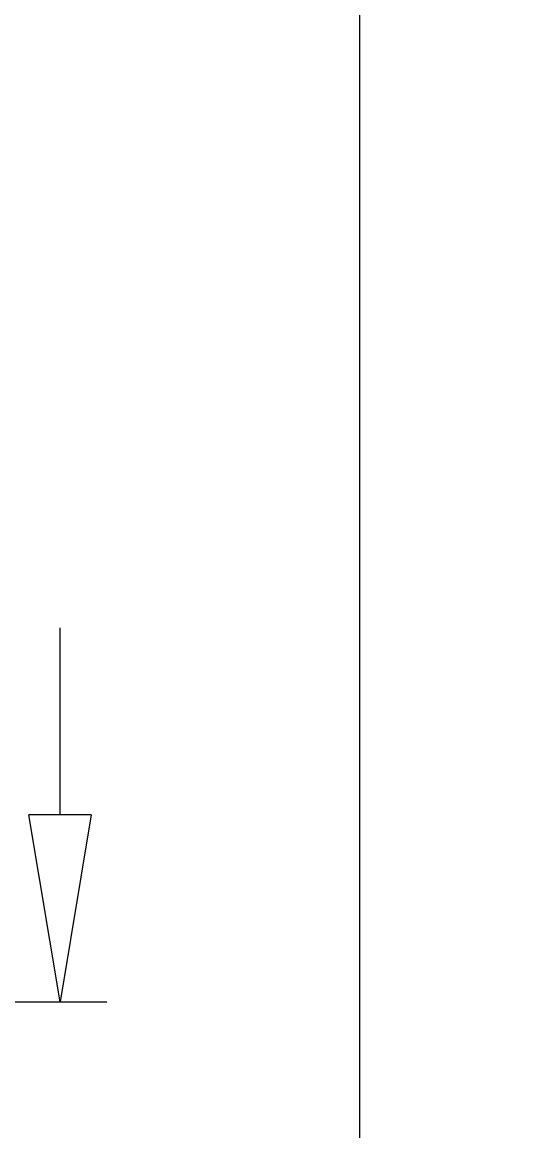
# Model space of a CAD drawing. Header units: millimetres. Extents: x -1995 to -555, y 489 to 1011.
# Drawn here: x -1543.45 to -1528.76, y 899.19 to 932.41 of the extents above; entities that cross this region are included whole.
import ezdxf

# ---------------------------------------------------------------- set-up
doc = ezdxf.new("R2010")
doc.units = ezdxf.units.MM
doc.layers.add('dim', color=82, linetype='Continuous', lineweight=9)
doc.styles.add('ROMAND', font='romand.shx', dxfattribs={"width": 0.75, "bigfont": 'gbcbig.shx'})
doc.dimstyles.new('YanXiu', dxfattribs={"dimtxt": 2.5, "dimasz": 2.2, "dimexe": 1, "dimexo": 0, "dimgap": 0.66, "dimtad": 0, "dimzin": 1, "dimdsep": 46, "dimtxsty": 'ROMAND', "dimblk": 'CLOSEDBLANK', "dimcen": 0, "dimclrd": 3, "dimclre": 3, "dimclrt": 7, "dimazin": 0, "dimtfac": 1, "dimtofl": 0, "dimtmove": 0, "dimatfit": 3, "dimldrblk": 'CLOSEDBLANK', "dimfxl": 1, "dimlwd": 5, "dimlwe": 5, "dimarcsym": 0})

# ---------------------------------------------------------------- blocks, each defined once
blk = doc.blocks.new('_ClosedBlank')
at = {"color": 0, "linetype": 'ByBlock', "lineweight": -2}
for p, q in [((-1, 0.1667), (0, 0)), ((-1, 0.1667), (-1, -0.1667)), ((0, 0), (-1, -0.1667))]:
    blk.add_line(p, q, dxfattribs=at)
blk = doc.blocks.new('*D164')
at = {"layer": 'Defpoints', "color": 0}
for p in [(-1555.547, 953.384), (-1533.357, 953.384), (-1555.547, 771.414)]:
    blk.add_point(p, dxfattribs=at)
at = {"layer": 'dim', "color": 3, "lineweight": 5}
for p, q in [((-1554.147, 953.384), (-1531.958, 953.384)), ((-1533.357, 947.784), (-1533.357, 876.549)), ((-1533.357, 777.014), (-1533.357, 848.25)), ((-1554.147, 771.414), (-1531.958, 771.414))]:
    blk.add_line(p, q, dxfattribs=at)
at = {"layer": 'dim', "color": 3, "lineweight": 5, "xscale": 5.600000000000001, "yscale": 5.600000000000001, "zscale": 5.600000000000001}
for p, rotation in [((-1533.357, 953.384), 90), ((-1533.357, 771.414), 270)]:
    blk.add_blockref('_ClosedBlank', p, dxfattribs=dict(at, rotation=rotation))
at = {"layer": 'dim', "color": 7, "insert": (-1533.357, 862.399), "char_height": 7, "attachment_point": 5, "rotation": 90, "style": 'ROMAND'}
blk.add_mtext('181.97', dxfattribs=at)
blk = doc.blocks.new('*D173')
at = {"layer": 'Defpoints', "color": 0}
for p in [(-1551.547, 903.063), (-1549.547, 867.865), (-1542.317, 867.865)]:
    blk.add_point(p, dxfattribs=at)
at = {"layer": 'dim', "color": 3, "lineweight": 5}
for p, q in [((-1542.317, 908.663), (-1542.317, 914.263)), ((-1550.147, 903.063), (-1540.918, 903.063)), ((-1548.147, 867.865), (-1540.918, 867.865)), ((-1542.317, 862.265), (-1542.317, 856.665))]:
    blk.add_line(p, q, dxfattribs=at)
at = {"layer": 'dim', "color": 3, "lineweight": 5, "xscale": 5.600000000000001, "yscale": 5.600000000000001, "zscale": 5.600000000000001}
for p, rotation in [((-1542.317, 903.063), 270), ((-1542.317, 867.865), 90)]:
    blk.add_blockref('_ClosedBlank', p, dxfattribs=dict(at, rotation=rotation))
at = {"layer": 'dim', "color": 7, "insert": (-1542.317, 885.464), "char_height": 7, "attachment_point": 5, "rotation": 90, "style": 'ROMAND'}
blk.add_mtext('35.20', dxfattribs=at)

msp = doc.modelspace()

# ---------------------------------------------------------------- dimensions: what is measured, and where the dimension line sits
at = {"layer": 'dim'}
for base, p1, p2, picture, middle in [((-1533.357, 953.384), (-1555.547, 771.414), (-1555.547, 953.384), '*D164', (-1533.357, 862.399)), ((-1542.317, 867.865), (-1551.547, 903.063), (-1549.547, 867.865), '*D173', (-1542.317, 885.464))]:
    dim = msp.add_linear_dim(base=base, p1=p1, p2=p2, angle=90, dimstyle='YanXiu', override={"dimtxt": 7, "dimasz": 5.6, "dimexe": 1.3993, "dimexo": 1.3993, "dimgap": 1.3993}, dxfattribs=at)
    dim.commit()
    dim.dimension.update_dxf_attribs({"geometry": picture, "text_midpoint": middle})

doc.saveas('drawing.dxf')
